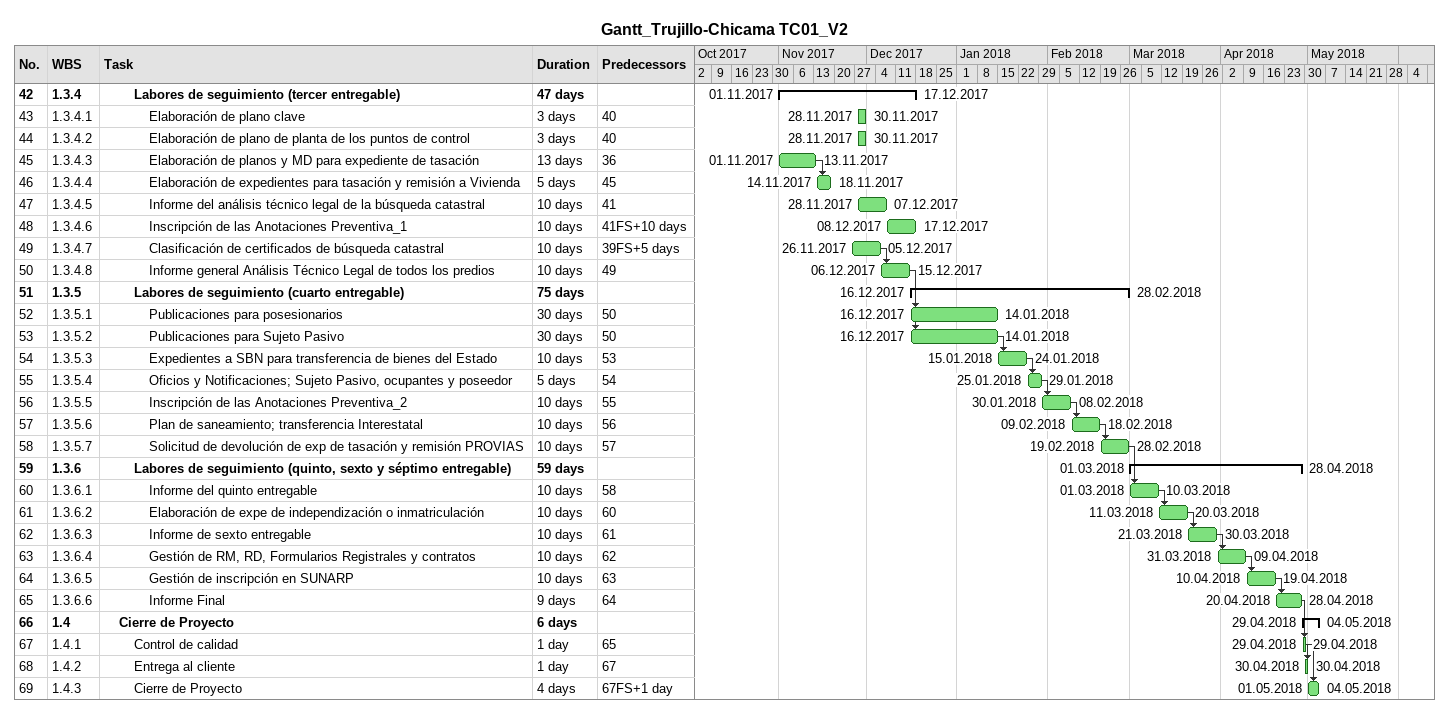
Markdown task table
Gantt_Trujillo-Chicama TC01_V2

| ID | WBS | Task | Duration | Start | Finish | Predecessors |
|---|---|---|---|---|---|---|
| 42 | 1.3.4 | **Labores de seguimiento (tercer entregable)** | 47d | 2017-11-01 | 2017-12-17 |  |
| 43 | 1.3.4.1 | Elaboración de plano clave | 3d | 2017-11-28 | 2017-11-30 | 40 |
| 44 | 1.3.4.2 | Elaboración de plano de planta de los puntos de control | 3d | 2017-11-28 | 2017-11-30 | 40 |
| 45 | 1.3.4.3 | Elaboración de planos y MD para expediente de tasación | 13d | 2017-11-01 | 2017-11-13 | 36 |
| 46 | 1.3.4.4 | Elaboración de expedientes para tasación y remisión a Vivienda | 5d | 2017-11-14 | 2017-11-18 | 45 |
| 47 | 1.3.4.5 | Informe del análisis técnico legal de la búsqueda catastral | 10d | 2017-11-28 | 2017-12-07 | 41 |
| 48 | 1.3.4.6 | Inscripción de las Anotaciones Preventiva_1 | 10d | 2017-12-08 | 2017-12-17 | 41FS+10d |
| 49 | 1.3.4.7 | Clasificación de certificados de búsqueda catastral | 10d | 2017-11-26 | 2017-12-05 | 39FS+5d |
| 50 | 1.3.4.8 | Informe general Análisis Técnico Legal de todos los predios | 10d | 2017-12-06 | 2017-12-15 | 49 |
| 51 | 1.3.5 | **Labores de seguimiento (cuarto entregable)** | 75d | 2017-12-16 | 2018-02-28 |  |
| 52 | 1.3.5.1 | Publicaciones para posesionarios | 30d | 2017-12-16 | 2018-01-14 | 50 |
| 53 | 1.3.5.2 | Publicaciones para Sujeto Pasivo | 30d | 2017-12-16 | 2018-01-14 | 50 |
| 54 | 1.3.5.3 | Expedientes a SBN para transferencia de bienes del Estado | 10d | 2018-01-15 | 2018-01-24 | 53 |
| 55 | 1.3.5.4 | Oficios y Notificaciones; Sujeto Pasivo, ocupantes y poseedor | 5d | 2018-01-25 | 2018-01-29 | 54 |
| 56 | 1.3.5.5 | Inscripción de las Anotaciones Preventiva_2 | 10d | 2018-01-30 | 2018-02-08 | 55 |
| 57 | 1.3.5.6 | Plan de saneamiento; transferencia Interestatal | 10d | 2018-02-09 | 2018-02-18 | 56 |
| 58 | 1.3.5.7 | Solicitud de devolución de exp de tasación y remisión PROVIAS | 10d | 2018-02-19 | 2018-02-28 | 57 |
| 59 | 1.3.6 | **Labores de seguimiento (quinto, sexto y séptimo entregable)** | 59d | 2018-03-01 | 2018-04-28 |  |
| 60 | 1.3.6.1 | Informe del quinto entregable | 10d | 2018-03-01 | 2018-03-10 | 58 |
| 61 | 1.3.6.2 | Elaboración de expe de independización o inmatriculación | 10d | 2018-03-11 | 2018-03-20 | 60 |
| 62 | 1.3.6.3 | Informe de sexto entregable | 10d | 2018-03-21 | 2018-03-30 | 61 |
| 63 | 1.3.6.4 | Gestión de RM, RD, Formularios Registrales y contratos | 10d | 2018-03-31 | 2018-04-09 | 62 |
| 64 | 1.3.6.5 | Gestión de inscripción en SUNARP | 10d | 2018-04-10 | 2018-04-19 | 63 |
| 65 | 1.3.6.6 | Informe Final | 9d | 2018-04-20 | 2018-04-28 | 64 |
| 66 | 1.4 | **Cierre de Proyecto** | 6d | 2018-04-29 | 2018-05-04 |  |
| 67 | 1.4.1 | Control de calidad | 1d | 2018-04-29 | 2018-04-29 | 65 |
| 68 | 1.4.2 | Entrega al cliente | 1d | 2018-04-30 | 2018-04-30 | 67 |
| 69 | 1.4.3 | Cierre de Proyecto | 4d | 2018-05-01 | 2018-05-04 | 67FS+1d |
